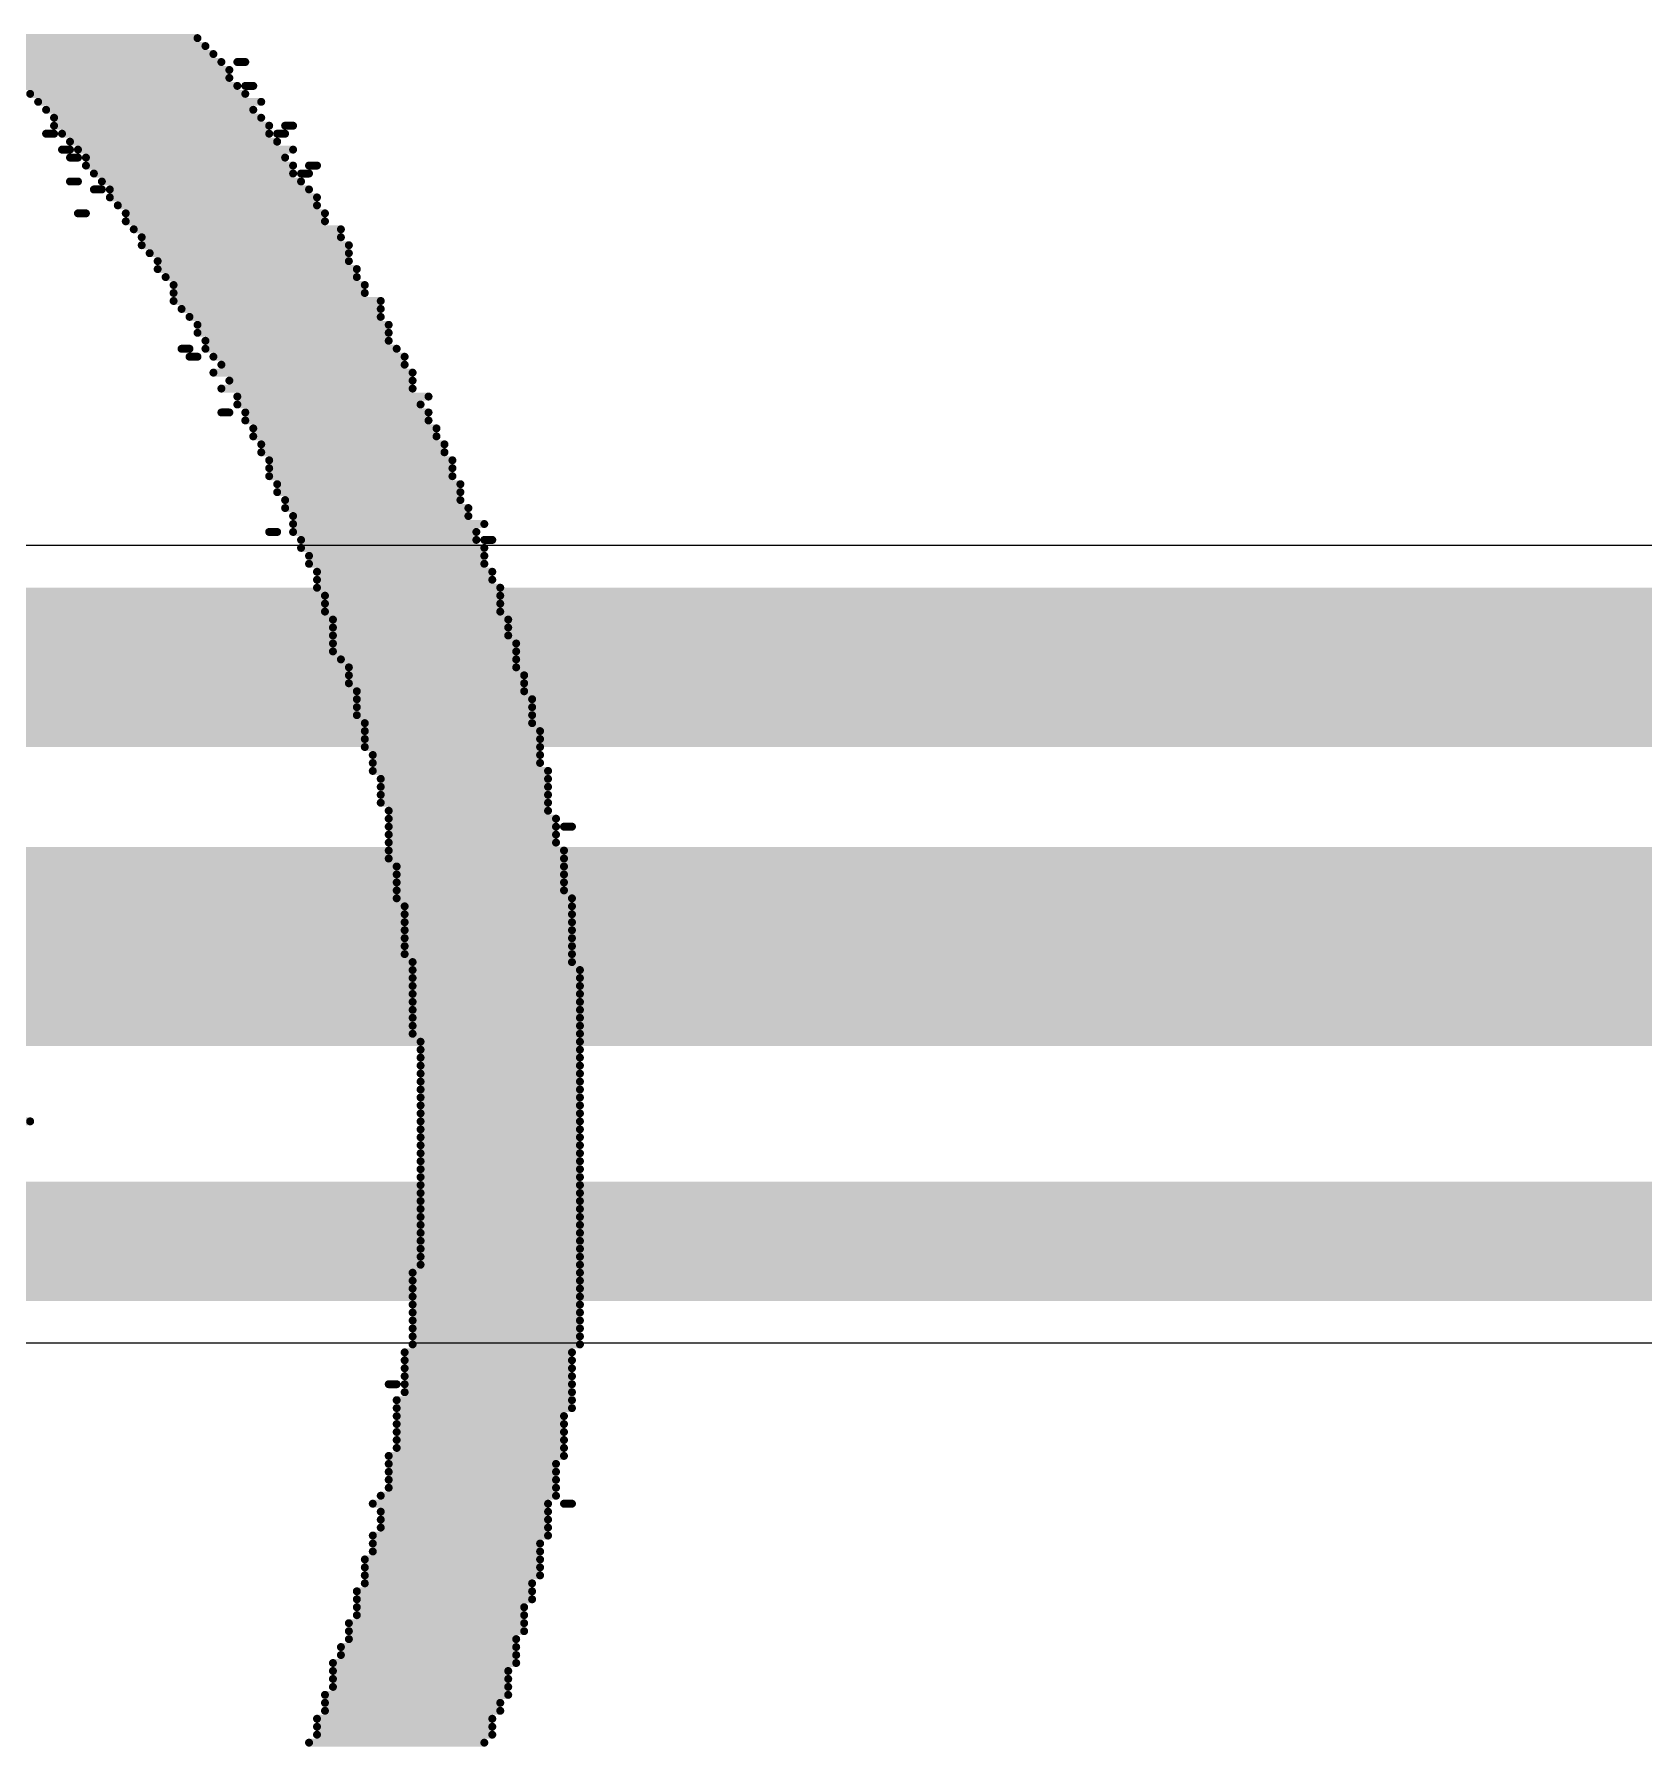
# Model space of a CAD drawing. Header units: inches. Extents: x -0.3 to 9.9, y -0.4 to 5.
# Drawn here: x 2.3385 to 2.5405, y 1.4182 to 1.6325 of the extents above; entities that cross this region are included whole.
import ezdxf

# ---------------------------------------------------------------- set-up
doc = ezdxf.new("R2010")
doc.units = ezdxf.units.IN
doc.header["$MEASUREMENT"] = 0
doc.layers.add('Bottom Layer', color=5, linetype='Continuous')
doc.layers.add('Bottom Overlay', color=54, linetype='Continuous')

msp = doc.modelspace()

# ---------------------------------------------------------------- linework, layer by layer
at = {"layer": 'Bottom Layer'}
for p, q in [((2.621, 1.56829), (2.27091, 1.56829)), ((2.29023, 1.4682), (2.55064, 1.4682))]:
    msp.add_line(p, q, dxfattribs=at)
for points, const_width in [([(2.27091, 1.553), (2.621, 1.553)], 0.02), ([(2.28095, 1.51795), (2.58982, 1.51795)], 0.025), ([(2.28495, 1.48095), (2.56182, 1.48095)], 0.015)]:
    msp.add_lwpolyline(points, dxfattribs=dict(at, const_width=const_width))
at = {"layer": 'Bottom Overlay', "const_width": 0.001}
for points in [[(2.332, 1.632), (2.359, 1.632)], [(2.333, 1.631), (2.36, 1.631)], [(2.334, 1.63), (2.361, 1.63)], [(2.335, 1.629), (2.362, 1.629)], [(2.336, 1.628), (2.363, 1.628)], [(2.364, 1.629), (2.365, 1.629)], [(2.336, 1.627), (2.363, 1.627)], [(2.337, 1.626), (2.364, 1.626)], [(2.365, 1.626), (2.366, 1.626)], [(2.338, 1.625), (2.365, 1.625)], [(2.339, 1.624), (2.367, 1.624)], [(2.34, 1.623), (2.366, 1.623)], [(2.341, 1.622), (2.367, 1.622)], [(2.34, 1.62), (2.341, 1.62)], [(2.341, 1.621), (2.368, 1.621)], [(2.342, 1.62), (2.368, 1.62)], [(2.369, 1.62), (2.37, 1.62)], [(2.37, 1.621), (2.371, 1.621)], [(2.342, 1.618), (2.343, 1.618)], [(2.343, 1.619), (2.369, 1.619)], [(2.344, 1.618), (2.371, 1.618)], [(2.343, 1.617), (2.344, 1.617)], [(2.345, 1.617), (2.37, 1.617)], [(2.345, 1.616), (2.371, 1.616)], [(2.373, 1.616), (2.374, 1.616)], [(2.343, 1.614), (2.344, 1.614)], [(2.346, 1.615), (2.371, 1.615)], [(2.346, 1.613), (2.347, 1.613)], [(2.347, 1.614), (2.372, 1.614)], [(2.348, 1.613), (2.373, 1.613)], [(2.372, 1.615), (2.373, 1.615)], [(2.348, 1.612), (2.374, 1.612)], [(2.349, 1.611), (2.374, 1.611)], [(2.344, 1.61), (2.345, 1.61)], [(2.35, 1.61), (2.375, 1.61)], [(2.35, 1.609), (2.375, 1.609)], [(2.351, 1.608), (2.377, 1.608)], [(2.352, 1.607), (2.377, 1.607)], [(2.352, 1.606), (2.378, 1.606)], [(2.353, 1.605), (2.378, 1.605)], [(2.354, 1.604), (2.378, 1.604)], [(2.354, 1.603), (2.379, 1.603)], [(2.355, 1.602), (2.379, 1.602)], [(2.356, 1.601), (2.38, 1.601)], [(2.356, 1.6), (2.38, 1.6)], [(2.356, 1.599), (2.382, 1.599)], [(2.357, 1.598), (2.382, 1.598)], [(2.358, 1.597), (2.382, 1.597)], [(2.359, 1.596), (2.383, 1.596)], [(2.359, 1.595), (2.383, 1.595)], [(2.36, 1.594), (2.383, 1.594)], [(2.357, 1.593), (2.358, 1.593)], [(2.358, 1.592), (2.359, 1.592)], [(2.36, 1.593), (2.384, 1.593)], [(2.361, 1.592), (2.385, 1.592)], [(2.361, 1.59), (2.386, 1.59)], [(2.362, 1.591), (2.385, 1.591)], [(2.362, 1.588), (2.386, 1.588)], [(2.363, 1.589), (2.386, 1.589)], [(2.364, 1.587), (2.388, 1.587)], [(2.364, 1.586), (2.387, 1.586)], [(2.362, 1.585), (2.363, 1.585)], [(2.365, 1.585), (2.388, 1.585)], [(2.365, 1.584), (2.388, 1.584)], [(2.366, 1.583), (2.389, 1.583)], [(2.366, 1.582), (2.389, 1.582)], [(2.367, 1.581), (2.39, 1.581)], [(2.367, 1.58), (2.39, 1.58)], [(2.368, 1.579), (2.391, 1.579)], [(2.368, 1.578), (2.391, 1.578)], [(2.368, 1.577), (2.391, 1.577)], [(2.369, 1.576), (2.392, 1.576)], [(2.369, 1.575), (2.392, 1.575)], [(2.37, 1.574), (2.392, 1.574)], [(2.37, 1.573), (2.393, 1.573)], [(2.371, 1.572), (2.393, 1.572)], [(2.371, 1.571), (2.395, 1.571)], [(2.368, 1.57), (2.369, 1.57)], [(2.371, 1.57), (2.394, 1.57)], [(2.372, 1.569), (2.394, 1.569)], [(2.372, 1.568), (2.395, 1.568)], [(2.395, 1.569), (2.396, 1.569)], [(2.373, 1.567), (2.395, 1.567)], [(2.373, 1.566), (2.395, 1.566)], [(2.374, 1.565), (2.396, 1.565)], [(2.374, 1.564), (2.396, 1.564)], [(2.374, 1.563), (2.397, 1.563)], [(2.375, 1.562), (2.397, 1.562)], [(2.375, 1.561), (2.397, 1.561)], [(2.375, 1.56), (2.397, 1.56)], [(2.376, 1.559), (2.398, 1.559)], [(2.376, 1.558), (2.398, 1.558)], [(2.376, 1.557), (2.398, 1.557)], [(2.376, 1.556), (2.399, 1.556)], [(2.376, 1.555), (2.399, 1.555)], [(2.377, 1.554), (2.399, 1.554)], [(2.378, 1.553), (2.399, 1.553)], [(2.378, 1.552), (2.4, 1.552)], [(2.378, 1.551), (2.4, 1.551)], [(2.379, 1.55), (2.4, 1.55)], [(2.379, 1.549), (2.401, 1.549)], [(2.379, 1.548), (2.401, 1.548)], [(2.379, 1.547), (2.401, 1.547)], [(2.38, 1.546), (2.401, 1.546)], [(2.38, 1.545), (2.402, 1.545)], [(2.38, 1.544), (2.402, 1.544)], [(2.38, 1.543), (2.402, 1.543)], [(2.381, 1.542), (2.402, 1.542)], [(2.381, 1.541), (2.402, 1.541)], [(2.381, 1.54), (2.403, 1.54)], [(2.382, 1.539), (2.403, 1.539)], [(2.382, 1.538), (2.403, 1.538)], [(2.382, 1.537), (2.403, 1.537)], [(2.382, 1.536), (2.403, 1.536)], [(2.383, 1.535), (2.403, 1.535)], [(2.383, 1.534), (2.404, 1.534)], [(2.383, 1.533), (2.404, 1.533)], [(2.383, 1.532), (2.404, 1.532)], [(2.405, 1.533), (2.406, 1.533)], [(2.383, 1.531), (2.404, 1.531)], [(2.383, 1.53), (2.405, 1.53)], [(2.383, 1.529), (2.405, 1.529)], [(2.384, 1.528), (2.405, 1.528)], [(2.384, 1.527), (2.405, 1.527)], [(2.384, 1.526), (2.405, 1.526)], [(2.384, 1.525), (2.405, 1.525)], [(2.384, 1.524), (2.406, 1.524)], [(2.385, 1.523), (2.406, 1.523)], [(2.385, 1.522), (2.406, 1.522)], [(2.385, 1.521), (2.406, 1.521)], [(2.385, 1.52), (2.406, 1.52)], [(2.385, 1.519), (2.406, 1.519)], [(2.385, 1.518), (2.406, 1.518)], [(2.385, 1.517), (2.406, 1.517)], [(2.386, 1.516), (2.406, 1.516)], [(2.386, 1.515), (2.407, 1.515)], [(2.386, 1.514), (2.407, 1.514)], [(2.386, 1.513), (2.407, 1.513)], [(2.386, 1.512), (2.407, 1.512)], [(2.386, 1.511), (2.407, 1.511)], [(2.386, 1.51), (2.407, 1.51)], [(2.386, 1.509), (2.407, 1.509)], [(2.386, 1.508), (2.407, 1.508)], [(2.386, 1.507), (2.407, 1.507)], [(2.387, 1.506), (2.407, 1.506)], [(2.387, 1.505), (2.407, 1.505)], [(2.387, 1.504), (2.407, 1.504)], [(2.387, 1.503), (2.407, 1.503)], [(2.387, 1.502), (2.407, 1.502)], [(2.387, 1.501), (2.407, 1.501)], [(2.387, 1.5), (2.407, 1.5)], [(2.387, 1.499), (2.407, 1.499)], [(2.387, 1.498), (2.407, 1.498)], [(2.141, 1.496), (2.338, 1.496)], [(2.387, 1.497), (2.407, 1.497)], [(2.387, 1.496), (2.407, 1.496)], [(2.387, 1.495), (2.407, 1.495)], [(2.387, 1.494), (2.407, 1.494)], [(2.387, 1.493), (2.407, 1.493)], [(2.387, 1.492), (2.407, 1.492)], [(2.387, 1.491), (2.407, 1.491)], [(2.387, 1.49), (2.407, 1.49)], [(2.387, 1.489), (2.407, 1.489)], [(2.387, 1.488), (2.407, 1.488)], [(2.387, 1.487), (2.407, 1.487)], [(2.387, 1.486), (2.407, 1.486)], [(2.387, 1.485), (2.407, 1.485)], [(2.387, 1.484), (2.407, 1.484)], [(2.387, 1.483), (2.407, 1.483)], [(2.387, 1.482), (2.407, 1.482)], [(2.387, 1.481), (2.407, 1.481)], [(2.387, 1.48), (2.407, 1.48)], [(2.387, 1.479), (2.407, 1.479)], [(2.386, 1.477), (2.407, 1.477)], [(2.386, 1.476), (2.407, 1.476)], [(2.387, 1.478), (2.407, 1.478)], [(2.386, 1.475), (2.407, 1.475)], [(2.386, 1.474), (2.407, 1.474)], [(2.386, 1.473), (2.407, 1.473)], [(2.386, 1.472), (2.407, 1.472)], [(2.386, 1.471), (2.407, 1.471)], [(2.386, 1.47), (2.407, 1.47)], [(2.386, 1.469), (2.407, 1.469)], [(2.386, 1.468), (2.407, 1.468)], [(2.385, 1.467), (2.406, 1.467)], [(2.385, 1.466), (2.406, 1.466)], [(2.385, 1.465), (2.406, 1.465)], [(2.385, 1.464), (2.406, 1.464)], [(2.383, 1.463), (2.384, 1.463)], [(2.384, 1.461), (2.406, 1.461)], [(2.385, 1.463), (2.406, 1.463)], [(2.385, 1.462), (2.406, 1.462)], [(2.384, 1.46), (2.406, 1.46)], [(2.384, 1.459), (2.405, 1.459)], [(2.384, 1.458), (2.405, 1.458)], [(2.384, 1.457), (2.405, 1.457)], [(2.384, 1.456), (2.405, 1.456)], [(2.384, 1.455), (2.405, 1.455)], [(2.383, 1.454), (2.405, 1.454)], [(2.383, 1.453), (2.404, 1.453)], [(2.383, 1.452), (2.404, 1.452)], [(2.383, 1.451), (2.404, 1.451)], [(2.382, 1.449), (2.404, 1.449)], [(2.383, 1.45), (2.404, 1.45)], [(2.381, 1.448), (2.403, 1.448)], [(2.382, 1.447), (2.403, 1.447)], [(2.382, 1.446), (2.403, 1.446)], [(2.405, 1.448), (2.406, 1.448)], [(2.381, 1.444), (2.403, 1.444)], [(2.382, 1.445), (2.403, 1.445)], [(2.381, 1.443), (2.402, 1.443)], [(2.381, 1.442), (2.402, 1.442)], [(2.38, 1.441), (2.402, 1.441)], [(2.38, 1.44), (2.402, 1.44)], [(2.38, 1.439), (2.402, 1.439)], [(2.38, 1.438), (2.401, 1.438)], [(2.379, 1.437), (2.401, 1.437)], [(2.379, 1.436), (2.401, 1.436)], [(2.379, 1.435), (2.4, 1.435)], [(2.379, 1.434), (2.4, 1.434)], [(2.378, 1.433), (2.4, 1.433)], [(2.378, 1.432), (2.4, 1.432)], [(2.378, 1.431), (2.399, 1.431)], [(2.377, 1.43), (2.399, 1.43)], [(2.377, 1.429), (2.399, 1.429)], [(2.376, 1.428), (2.399, 1.428)], [(2.376, 1.427), (2.398, 1.427)], [(2.376, 1.426), (2.398, 1.426)], [(2.376, 1.425), (2.398, 1.425)], [(2.375, 1.424), (2.398, 1.424)], [(2.375, 1.423), (2.397, 1.423)], [(2.374, 1.421), (2.396, 1.421)], [(2.375, 1.422), (2.397, 1.422)], [(2.374, 1.42), (2.396, 1.42)], [(2.374, 1.419), (2.396, 1.419)], [(2.373, 1.418), (2.395, 1.418)]]:
    msp.add_lwpolyline(points, dxfattribs=at)
at = {"layer": 'Bottom Overlay', "const_width": 0.0005}
for points in [[(2.35875, 1.632, 1), (2.35925, 1.632, 1)], [(2.35975, 1.631, 1), (2.36025, 1.631, 1)], [(2.36075, 1.63, 1), (2.36125, 1.63, 1)], [(2.36175, 1.629, 1), (2.36225, 1.629, 1)], [(2.36275, 1.628, 1), (2.36325, 1.628, 1)], [(2.36375, 1.629, 1), (2.36425, 1.629, 1)], [(2.36475, 1.629, 1), (2.36525, 1.629, 1)], [(2.36275, 1.627, 1), (2.36325, 1.627, 1)], [(2.36375, 1.626, 1), (2.36425, 1.626, 1)], [(2.36475, 1.626, 1), (2.36525, 1.626, 1)], [(2.36575, 1.626, 1), (2.36625, 1.626, 1)], [(2.33775, 1.625, 1), (2.33825, 1.625, 1)], [(2.33875, 1.624, 1), (2.33925, 1.624, 1)], [(2.36475, 1.625, 1), (2.36525, 1.625, 1)], [(2.36675, 1.624, 1), (2.36725, 1.624, 1)], [(2.33975, 1.623, 1), (2.34025, 1.623, 1)], [(2.34075, 1.622, 1), (2.34125, 1.622, 1)], [(2.36575, 1.623, 1), (2.36625, 1.623, 1)], [(2.36675, 1.622, 1), (2.36725, 1.622, 1)], [(2.33975, 1.62, 1), (2.34025, 1.62, 1)], [(2.34075, 1.621, 1), (2.34125, 1.621, 1)], [(2.34075, 1.62, 1), (2.34125, 1.62, 1)], [(2.34175, 1.62, 1), (2.34225, 1.62, 1)], [(2.36775, 1.621, 1), (2.36825, 1.621, 1)], [(2.36775, 1.62, 1), (2.36825, 1.62, 1)], [(2.36875, 1.62, 1), (2.36925, 1.62, 1)], [(2.36975, 1.621, 1), (2.37025, 1.621, 1)], [(2.36975, 1.62, 1), (2.37025, 1.62, 1)], [(2.37075, 1.621, 1), (2.37125, 1.621, 1)], [(2.34175, 1.618, 1), (2.34225, 1.618, 1)], [(2.34275, 1.619, 1), (2.34325, 1.619, 1)], [(2.34275, 1.618, 1), (2.34325, 1.618, 1)], [(2.34375, 1.618, 1), (2.34425, 1.618, 1)], [(2.36875, 1.619, 1), (2.36925, 1.619, 1)], [(2.37075, 1.618, 1), (2.37125, 1.618, 1)], [(2.34275, 1.617, 1), (2.34325, 1.617, 1)], [(2.34375, 1.617, 1), (2.34425, 1.617, 1)], [(2.34475, 1.617, 1), (2.34525, 1.617, 1)], [(2.34475, 1.616, 1), (2.34525, 1.616, 1)], [(2.36975, 1.617, 1), (2.37025, 1.617, 1)], [(2.37075, 1.616, 1), (2.37125, 1.616, 1)], [(2.37275, 1.616, 1), (2.37325, 1.616, 1)], [(2.37375, 1.616, 1), (2.37425, 1.616, 1)], [(2.34275, 1.614, 1), (2.34325, 1.614, 1)], [(2.34375, 1.614, 1), (2.34425, 1.614, 1)], [(2.34575, 1.615, 1), (2.34625, 1.615, 1)], [(2.34575, 1.613, 1), (2.34625, 1.613, 1)], [(2.34675, 1.614, 1), (2.34725, 1.614, 1)], [(2.34675, 1.613, 1), (2.34725, 1.613, 1)], [(2.34775, 1.613, 1), (2.34825, 1.613, 1)], [(2.37075, 1.615, 1), (2.37125, 1.615, 1)], [(2.37175, 1.615, 1), (2.37225, 1.615, 1)], [(2.37175, 1.614, 1), (2.37225, 1.614, 1)], [(2.37275, 1.615, 1), (2.37325, 1.615, 1)], [(2.37275, 1.613, 1), (2.37325, 1.613, 1)], [(2.34775, 1.612, 1), (2.34825, 1.612, 1)], [(2.34875, 1.611, 1), (2.34925, 1.611, 1)], [(2.37375, 1.612, 1), (2.37425, 1.612, 1)], [(2.37375, 1.611, 1), (2.37425, 1.611, 1)], [(2.34375, 1.61, 1), (2.34425, 1.61, 1)], [(2.34475, 1.61, 1), (2.34525, 1.61, 1)], [(2.34975, 1.61, 1), (2.35025, 1.61, 1)], [(2.34975, 1.609, 1), (2.35025, 1.609, 1)], [(2.37475, 1.61, 1), (2.37525, 1.61, 1)], [(2.37475, 1.609, 1), (2.37525, 1.609, 1)], [(2.35075, 1.608, 1), (2.35125, 1.608, 1)], [(2.35175, 1.607, 1), (2.35225, 1.607, 1)], [(2.37675, 1.608, 1), (2.37725, 1.608, 1)], [(2.37675, 1.607, 1), (2.37725, 1.607, 1)], [(2.35175, 1.606, 1), (2.35225, 1.606, 1)], [(2.35275, 1.605, 1), (2.35325, 1.605, 1)], [(2.37775, 1.606, 1), (2.37825, 1.606, 1)], [(2.37775, 1.605, 1), (2.37825, 1.605, 1)], [(2.35375, 1.604, 1), (2.35425, 1.604, 1)], [(2.35375, 1.603, 1), (2.35425, 1.603, 1)], [(2.37775, 1.604, 1), (2.37825, 1.604, 1)], [(2.37875, 1.603, 1), (2.37925, 1.603, 1)], [(2.35475, 1.602, 1), (2.35525, 1.602, 1)], [(2.35575, 1.601, 1), (2.35625, 1.601, 1)], [(2.37875, 1.602, 1), (2.37925, 1.602, 1)], [(2.37975, 1.601, 1), (2.38025, 1.601, 1)], [(2.35575, 1.6, 1), (2.35625, 1.6, 1)], [(2.35575, 1.599, 1), (2.35625, 1.599, 1)], [(2.35675, 1.598, 1), (2.35725, 1.598, 1)], [(2.37975, 1.6, 1), (2.38025, 1.6, 1)], [(2.38175, 1.599, 1), (2.38225, 1.599, 1)], [(2.38175, 1.598, 1), (2.38225, 1.598, 1)], [(2.35775, 1.597, 1), (2.35825, 1.597, 1)], [(2.35875, 1.596, 1), (2.35925, 1.596, 1)], [(2.38175, 1.597, 1), (2.38225, 1.597, 1)], [(2.38275, 1.596, 1), (2.38325, 1.596, 1)], [(2.35875, 1.595, 1), (2.35925, 1.595, 1)], [(2.35975, 1.594, 1), (2.36025, 1.594, 1)], [(2.38275, 1.595, 1), (2.38325, 1.595, 1)], [(2.38275, 1.594, 1), (2.38325, 1.594, 1)], [(2.35675, 1.593, 1), (2.35725, 1.593, 1)], [(2.35775, 1.593, 1), (2.35825, 1.593, 1)], [(2.35775, 1.592, 1), (2.35825, 1.592, 1)], [(2.35875, 1.592, 1), (2.35925, 1.592, 1)], [(2.35975, 1.593, 1), (2.36025, 1.593, 1)], [(2.36075, 1.592, 1), (2.36125, 1.592, 1)], [(2.38375, 1.593, 1), (2.38425, 1.593, 1)], [(2.38475, 1.592, 1), (2.38525, 1.592, 1)], [(2.36075, 1.59, 1), (2.36125, 1.59, 1)], [(2.36175, 1.591, 1), (2.36225, 1.591, 1)], [(2.38475, 1.591, 1), (2.38525, 1.591, 1)], [(2.38575, 1.59, 1), (2.38625, 1.59, 1)], [(2.36175, 1.588, 1), (2.36225, 1.588, 1)], [(2.36275, 1.589, 1), (2.36325, 1.589, 1)], [(2.38575, 1.589, 1), (2.38625, 1.589, 1)], [(2.38575, 1.588, 1), (2.38625, 1.588, 1)], [(2.36375, 1.587, 1), (2.36425, 1.587, 1)], [(2.36375, 1.586, 1), (2.36425, 1.586, 1)], [(2.38675, 1.586, 1), (2.38725, 1.586, 1)], [(2.38775, 1.587, 1), (2.38825, 1.587, 1)], [(2.36175, 1.585, 1), (2.36225, 1.585, 1)], [(2.36275, 1.585, 1), (2.36325, 1.585, 1)], [(2.36475, 1.585, 1), (2.36525, 1.585, 1)], [(2.36475, 1.584, 1), (2.36525, 1.584, 1)], [(2.36575, 1.583, 1), (2.36625, 1.583, 1)], [(2.38775, 1.585, 1), (2.38825, 1.585, 1)], [(2.38775, 1.584, 1), (2.38825, 1.584, 1)], [(2.38875, 1.583, 1), (2.38925, 1.583, 1)], [(2.36575, 1.582, 1), (2.36625, 1.582, 1)], [(2.36675, 1.581, 1), (2.36725, 1.581, 1)], [(2.38875, 1.582, 1), (2.38925, 1.582, 1)], [(2.38975, 1.581, 1), (2.39025, 1.581, 1)], [(2.36675, 1.58, 1), (2.36725, 1.58, 1)], [(2.36775, 1.579, 1), (2.36825, 1.579, 1)], [(2.38975, 1.58, 1), (2.39025, 1.58, 1)], [(2.39075, 1.579, 1), (2.39125, 1.579, 1)], [(2.36775, 1.578, 1), (2.36825, 1.578, 1)], [(2.36775, 1.577, 1), (2.36825, 1.577, 1)], [(2.39075, 1.578, 1), (2.39125, 1.578, 1)], [(2.39075, 1.577, 1), (2.39125, 1.577, 1)], [(2.36875, 1.576, 1), (2.36925, 1.576, 1)], [(2.36875, 1.575, 1), (2.36925, 1.575, 1)], [(2.39175, 1.576, 1), (2.39225, 1.576, 1)], [(2.39175, 1.575, 1), (2.39225, 1.575, 1)], [(2.36975, 1.574, 1), (2.37025, 1.574, 1)], [(2.36975, 1.573, 1), (2.37025, 1.573, 1)], [(2.39175, 1.574, 1), (2.39225, 1.574, 1)], [(2.39275, 1.573, 1), (2.39325, 1.573, 1)], [(2.37075, 1.572, 1), (2.37125, 1.572, 1)], [(2.37075, 1.571, 1), (2.37125, 1.571, 1)], [(2.39275, 1.572, 1), (2.39325, 1.572, 1)], [(2.39475, 1.571, 1), (2.39525, 1.571, 1)], [(2.36775, 1.57, 1), (2.36825, 1.57, 1)], [(2.36875, 1.57, 1), (2.36925, 1.57, 1)], [(2.37075, 1.57, 1), (2.37125, 1.57, 1)], [(2.37175, 1.569, 1), (2.37225, 1.569, 1)], [(2.37175, 1.568, 1), (2.37225, 1.568, 1)], [(2.39375, 1.57, 1), (2.39425, 1.57, 1)], [(2.39375, 1.569, 1), (2.39425, 1.569, 1)], [(2.39475, 1.569, 1), (2.39525, 1.569, 1)], [(2.39475, 1.568, 1), (2.39525, 1.568, 1)], [(2.39575, 1.569, 1), (2.39625, 1.569, 1)], [(2.37275, 1.567, 1), (2.37325, 1.567, 1)], [(2.37275, 1.566, 1), (2.37325, 1.566, 1)], [(2.39475, 1.567, 1), (2.39525, 1.567, 1)], [(2.39475, 1.566, 1), (2.39525, 1.566, 1)], [(2.37375, 1.565, 1), (2.37425, 1.565, 1)], [(2.37375, 1.564, 1), (2.37425, 1.564, 1)], [(2.39575, 1.565, 1), (2.39625, 1.565, 1)], [(2.39575, 1.564, 1), (2.39625, 1.564, 1)], [(2.37375, 1.563, 1), (2.37425, 1.563, 1)], [(2.37475, 1.562, 1), (2.37525, 1.562, 1)], [(2.39675, 1.563, 1), (2.39725, 1.563, 1)], [(2.39675, 1.562, 1), (2.39725, 1.562, 1)], [(2.37475, 1.561, 1), (2.37525, 1.561, 1)], [(2.37475, 1.56, 1), (2.37525, 1.56, 1)], [(2.39675, 1.561, 1), (2.39725, 1.561, 1)], [(2.39675, 1.56, 1), (2.39725, 1.56, 1)], [(2.37575, 1.559, 1), (2.37625, 1.559, 1)], [(2.37575, 1.558, 1), (2.37625, 1.558, 1)], [(2.39775, 1.559, 1), (2.39825, 1.559, 1)], [(2.39775, 1.558, 1), (2.39825, 1.558, 1)], [(2.37575, 1.557, 1), (2.37625, 1.557, 1)], [(2.37575, 1.556, 1), (2.37625, 1.556, 1)], [(2.39775, 1.557, 1), (2.39825, 1.557, 1)], [(2.39875, 1.556, 1), (2.39925, 1.556, 1)], [(2.37575, 1.555, 1), (2.37625, 1.555, 1)], [(2.37675, 1.554, 1), (2.37725, 1.554, 1)], [(2.37775, 1.553, 1), (2.37825, 1.553, 1)], [(2.39875, 1.555, 1), (2.39925, 1.555, 1)], [(2.39875, 1.554, 1), (2.39925, 1.554, 1)], [(2.39875, 1.553, 1), (2.39925, 1.553, 1)], [(2.37775, 1.552, 1), (2.37825, 1.552, 1)], [(2.37775, 1.551, 1), (2.37825, 1.551, 1)], [(2.39975, 1.552, 1), (2.40025, 1.552, 1)], [(2.39975, 1.551, 1), (2.40025, 1.551, 1)], [(2.37875, 1.55, 1), (2.37925, 1.55, 1)], [(2.37875, 1.549, 1), (2.37925, 1.549, 1)], [(2.39975, 1.55, 1), (2.40025, 1.55, 1)], [(2.40075, 1.549, 1), (2.40125, 1.549, 1)], [(2.37875, 1.548, 1), (2.37925, 1.548, 1)], [(2.37875, 1.547, 1), (2.37925, 1.547, 1)], [(2.40075, 1.548, 1), (2.40125, 1.548, 1)], [(2.40075, 1.547, 1), (2.40125, 1.547, 1)], [(2.37975, 1.546, 1), (2.38025, 1.546, 1)], [(2.37975, 1.545, 1), (2.38025, 1.545, 1)], [(2.40075, 1.546, 1), (2.40125, 1.546, 1)], [(2.40175, 1.545, 1), (2.40225, 1.545, 1)], [(2.37975, 1.544, 1), (2.38025, 1.544, 1)], [(2.37975, 1.543, 1), (2.38025, 1.543, 1)], [(2.40175, 1.544, 1), (2.40225, 1.544, 1)], [(2.40175, 1.543, 1), (2.40225, 1.543, 1)], [(2.38075, 1.542, 1), (2.38125, 1.542, 1)], [(2.38075, 1.541, 1), (2.38125, 1.541, 1)], [(2.40175, 1.542, 1), (2.40225, 1.542, 1)], [(2.40175, 1.541, 1), (2.40225, 1.541, 1)], [(2.38075, 1.54, 1), (2.38125, 1.54, 1)], [(2.38175, 1.539, 1), (2.38225, 1.539, 1)], [(2.38175, 1.538, 1), (2.38225, 1.538, 1)], [(2.40275, 1.54, 1), (2.40325, 1.54, 1)], [(2.40275, 1.539, 1), (2.40325, 1.539, 1)], [(2.40275, 1.538, 1), (2.40325, 1.538, 1)], [(2.38175, 1.537, 1), (2.38225, 1.537, 1)], [(2.38175, 1.536, 1), (2.38225, 1.536, 1)], [(2.40275, 1.537, 1), (2.40325, 1.537, 1)], [(2.40275, 1.536, 1), (2.40325, 1.536, 1)], [(2.38275, 1.535, 1), (2.38325, 1.535, 1)], [(2.38275, 1.534, 1), (2.38325, 1.534, 1)], [(2.40275, 1.535, 1), (2.40325, 1.535, 1)], [(2.40375, 1.534, 1), (2.40425, 1.534, 1)], [(2.38275, 1.533, 1), (2.38325, 1.533, 1)], [(2.38275, 1.532, 1), (2.38325, 1.532, 1)], [(2.40375, 1.533, 1), (2.40425, 1.533, 1)], [(2.40375, 1.532, 1), (2.40425, 1.532, 1)], [(2.40475, 1.533, 1), (2.40525, 1.533, 1)], [(2.40575, 1.533, 1), (2.40625, 1.533, 1)], [(2.38275, 1.531, 1), (2.38325, 1.531, 1)], [(2.38275, 1.53, 1), (2.38325, 1.53, 1)], [(2.40375, 1.531, 1), (2.40425, 1.531, 1)], [(2.40475, 1.53, 1), (2.40525, 1.53, 1)], [(2.38275, 1.529, 1), (2.38325, 1.529, 1)], [(2.38375, 1.528, 1), (2.38425, 1.528, 1)], [(2.40475, 1.529, 1), (2.40525, 1.529, 1)], [(2.40475, 1.528, 1), (2.40525, 1.528, 1)], [(2.38375, 1.527, 1), (2.38425, 1.527, 1)], [(2.38375, 1.526, 1), (2.38425, 1.526, 1)], [(2.40475, 1.527, 1), (2.40525, 1.527, 1)], [(2.40475, 1.526, 1), (2.40525, 1.526, 1)], [(2.38375, 1.525, 1), (2.38425, 1.525, 1)], [(2.38375, 1.524, 1), (2.38425, 1.524, 1)], [(2.40475, 1.525, 1), (2.40525, 1.525, 1)], [(2.40575, 1.524, 1), (2.40625, 1.524, 1)], [(2.38475, 1.523, 1), (2.38525, 1.523, 1)], [(2.38475, 1.522, 1), (2.38525, 1.522, 1)], [(2.38475, 1.521, 1), (2.38525, 1.521, 1)], [(2.40575, 1.523, 1), (2.40625, 1.523, 1)], [(2.40575, 1.522, 1), (2.40625, 1.522, 1)], [(2.40575, 1.521, 1), (2.40625, 1.521, 1)], [(2.38475, 1.52, 1), (2.38525, 1.52, 1)], [(2.38475, 1.519, 1), (2.38525, 1.519, 1)], [(2.40575, 1.52, 1), (2.40625, 1.52, 1)], [(2.40575, 1.519, 1), (2.40625, 1.519, 1)], [(2.38475, 1.518, 1), (2.38525, 1.518, 1)], [(2.38475, 1.517, 1), (2.38525, 1.517, 1)], [(2.40575, 1.518, 1), (2.40625, 1.518, 1)], [(2.40575, 1.517, 1), (2.40625, 1.517, 1)], [(2.38575, 1.516, 1), (2.38625, 1.516, 1)], [(2.38575, 1.515, 1), (2.38625, 1.515, 1)], [(2.40575, 1.516, 1), (2.40625, 1.516, 1)], [(2.40675, 1.515, 1), (2.40725, 1.515, 1)], [(2.38575, 1.514, 1), (2.38625, 1.514, 1)], [(2.38575, 1.513, 1), (2.38625, 1.513, 1)], [(2.40675, 1.514, 1), (2.40725, 1.514, 1)], [(2.40675, 1.513, 1), (2.40725, 1.513, 1)], [(2.38575, 1.512, 1), (2.38625, 1.512, 1)], [(2.38575, 1.511, 1), (2.38625, 1.511, 1)], [(2.40675, 1.512, 1), (2.40725, 1.512, 1)], [(2.40675, 1.511, 1), (2.40725, 1.511, 1)], [(2.38575, 1.51, 1), (2.38625, 1.51, 1)], [(2.38575, 1.509, 1), (2.38625, 1.509, 1)], [(2.40675, 1.51, 1), (2.40725, 1.51, 1)], [(2.40675, 1.509, 1), (2.40725, 1.509, 1)], [(2.38575, 1.508, 1), (2.38625, 1.508, 1)], [(2.38575, 1.507, 1), (2.38625, 1.507, 1)], [(2.38675, 1.506, 1), (2.38725, 1.506, 1)], [(2.40675, 1.508, 1), (2.40725, 1.508, 1)], [(2.40675, 1.507, 1), (2.40725, 1.507, 1)], [(2.40675, 1.506, 1), (2.40725, 1.506, 1)], [(2.38675, 1.505, 1), (2.38725, 1.505, 1)], [(2.38675, 1.504, 1), (2.38725, 1.504, 1)], [(2.40675, 1.505, 1), (2.40725, 1.505, 1)], [(2.40675, 1.504, 1), (2.40725, 1.504, 1)], [(2.38675, 1.503, 1), (2.38725, 1.503, 1)], [(2.38675, 1.502, 1), (2.38725, 1.502, 1)], [(2.40675, 1.503, 1), (2.40725, 1.503, 1)], [(2.40675, 1.502, 1), (2.40725, 1.502, 1)], [(2.38675, 1.501, 1), (2.38725, 1.501, 1)], [(2.38675, 1.5, 1), (2.38725, 1.5, 1)], [(2.40675, 1.501, 1), (2.40725, 1.501, 1)], [(2.40675, 1.5, 1), (2.40725, 1.5, 1)], [(2.38675, 1.499, 1), (2.38725, 1.499, 1)], [(2.38675, 1.498, 1), (2.38725, 1.498, 1)], [(2.40675, 1.499, 1), (2.40725, 1.499, 1)], [(2.40675, 1.498, 1), (2.40725, 1.498, 1)], [(2.33775, 1.496, 1), (2.33825, 1.496, 1)], [(2.38675, 1.497, 1), (2.38725, 1.497, 1)], [(2.38675, 1.496, 1), (2.38725, 1.496, 1)], [(2.40675, 1.497, 1), (2.40725, 1.497, 1)], [(2.40675, 1.496, 1), (2.40725, 1.496, 1)], [(2.38675, 1.495, 1), (2.38725, 1.495, 1)], [(2.38675, 1.494, 1), (2.38725, 1.494, 1)], [(2.40675, 1.495, 1), (2.40725, 1.495, 1)], [(2.40675, 1.494, 1), (2.40725, 1.494, 1)], [(2.38675, 1.493, 1), (2.38725, 1.493, 1)], [(2.38675, 1.492, 1), (2.38725, 1.492, 1)], [(2.38675, 1.491, 1), (2.38725, 1.491, 1)], [(2.40675, 1.493, 1), (2.40725, 1.493, 1)], [(2.40675, 1.492, 1), (2.40725, 1.492, 1)], [(2.40675, 1.491, 1), (2.40725, 1.491, 1)], [(2.38675, 1.49, 1), (2.38725, 1.49, 1)], [(2.38675, 1.489, 1), (2.38725, 1.489, 1)], [(2.40675, 1.49, 1), (2.40725, 1.49, 1)], [(2.40675, 1.489, 1), (2.40725, 1.489, 1)], [(2.38675, 1.488, 1), (2.38725, 1.488, 1)], [(2.38675, 1.487, 1), (2.38725, 1.487, 1)], [(2.40675, 1.488, 1), (2.40725, 1.488, 1)], [(2.40675, 1.487, 1), (2.40725, 1.487, 1)], [(2.38675, 1.486, 1), (2.38725, 1.486, 1)], [(2.38675, 1.485, 1), (2.38725, 1.485, 1)], [(2.40675, 1.486, 1), (2.40725, 1.486, 1)], [(2.40675, 1.485, 1), (2.40725, 1.485, 1)], [(2.38675, 1.484, 1), (2.38725, 1.484, 1)], [(2.38675, 1.483, 1), (2.38725, 1.483, 1)], [(2.40675, 1.484, 1), (2.40725, 1.484, 1)], [(2.40675, 1.483, 1), (2.40725, 1.483, 1)], [(2.38675, 1.482, 1), (2.38725, 1.482, 1)], [(2.38675, 1.481, 1), (2.38725, 1.481, 1)], [(2.40675, 1.482, 1), (2.40725, 1.482, 1)], [(2.40675, 1.481, 1), (2.40725, 1.481, 1)], [(2.38675, 1.48, 1), (2.38725, 1.48, 1)], [(2.38675, 1.479, 1), (2.38725, 1.479, 1)], [(2.40675, 1.48, 1), (2.40725, 1.48, 1)], [(2.40675, 1.479, 1), (2.40725, 1.479, 1)], [(2.38575, 1.477, 1), (2.38625, 1.477, 1)], [(2.38575, 1.476, 1), (2.38625, 1.476, 1)], [(2.38675, 1.478, 1), (2.38725, 1.478, 1)], [(2.40675, 1.478, 1), (2.40725, 1.478, 1)], [(2.40675, 1.477, 1), (2.40725, 1.477, 1)], [(2.40675, 1.476, 1), (2.40725, 1.476, 1)], [(2.38575, 1.475, 1), (2.38625, 1.475, 1)], [(2.38575, 1.474, 1), (2.38625, 1.474, 1)], [(2.40675, 1.475, 1), (2.40725, 1.475, 1)], [(2.40675, 1.474, 1), (2.40725, 1.474, 1)], [(2.38575, 1.473, 1), (2.38625, 1.473, 1)], [(2.38575, 1.472, 1), (2.38625, 1.472, 1)], [(2.40675, 1.473, 1), (2.40725, 1.473, 1)], [(2.40675, 1.472, 1), (2.40725, 1.472, 1)], [(2.38575, 1.471, 1), (2.38625, 1.471, 1)], [(2.38575, 1.47, 1), (2.38625, 1.47, 1)], [(2.40675, 1.471, 1), (2.40725, 1.471, 1)], [(2.40675, 1.47, 1), (2.40725, 1.47, 1)], [(2.38575, 1.469, 1), (2.38625, 1.469, 1)], [(2.38575, 1.468, 1), (2.38625, 1.468, 1)], [(2.40675, 1.469, 1), (2.40725, 1.469, 1)], [(2.40675, 1.468, 1), (2.40725, 1.468, 1)], [(2.38475, 1.467, 1), (2.38525, 1.467, 1)], [(2.38475, 1.466, 1), (2.38525, 1.466, 1)], [(2.40575, 1.467, 1), (2.40625, 1.467, 1)], [(2.40575, 1.466, 1), (2.40625, 1.466, 1)], [(2.38475, 1.465, 1), (2.38525, 1.465, 1)], [(2.38475, 1.464, 1), (2.38525, 1.464, 1)], [(2.40575, 1.465, 1), (2.40625, 1.465, 1)], [(2.40575, 1.464, 1), (2.40625, 1.464, 1)], [(2.38275, 1.463, 1), (2.38325, 1.463, 1)], [(2.38375, 1.463, 1), (2.38425, 1.463, 1)], [(2.38375, 1.461, 1), (2.38425, 1.461, 1)], [(2.38475, 1.463, 1), (2.38525, 1.463, 1)], [(2.38475, 1.462, 1), (2.38525, 1.462, 1)], [(2.40575, 1.463, 1), (2.40625, 1.463, 1)], [(2.40575, 1.462, 1), (2.40625, 1.462, 1)], [(2.40575, 1.461, 1), (2.40625, 1.461, 1)], [(2.38375, 1.46, 1), (2.38425, 1.46, 1)], [(2.38375, 1.459, 1), (2.38425, 1.459, 1)], [(2.40475, 1.459, 1), (2.40525, 1.459, 1)], [(2.40575, 1.46, 1), (2.40625, 1.46, 1)], [(2.38375, 1.458, 1), (2.38425, 1.458, 1)], [(2.38375, 1.457, 1), (2.38425, 1.457, 1)], [(2.40475, 1.458, 1), (2.40525, 1.458, 1)], [(2.40475, 1.457, 1), (2.40525, 1.457, 1)], [(2.38375, 1.456, 1), (2.38425, 1.456, 1)], [(2.38375, 1.455, 1), (2.38425, 1.455, 1)], [(2.40475, 1.456, 1), (2.40525, 1.456, 1)], [(2.40475, 1.455, 1), (2.40525, 1.455, 1)], [(2.38275, 1.454, 1), (2.38325, 1.454, 1)], [(2.38275, 1.453, 1), (2.38325, 1.453, 1)], [(2.40375, 1.453, 1), (2.40425, 1.453, 1)], [(2.40475, 1.454, 1), (2.40525, 1.454, 1)], [(2.38275, 1.452, 1), (2.38325, 1.452, 1)], [(2.38275, 1.451, 1), (2.38325, 1.451, 1)], [(2.40375, 1.452, 1), (2.40425, 1.452, 1)], [(2.40375, 1.451, 1), (2.40425, 1.451, 1)], [(2.38175, 1.449, 1), (2.38225, 1.449, 1)], [(2.38275, 1.45, 1), (2.38325, 1.45, 1)], [(2.40375, 1.45, 1), (2.40425, 1.45, 1)], [(2.40375, 1.449, 1), (2.40425, 1.449, 1)], [(2.38075, 1.448, 1), (2.38125, 1.448, 1)], [(2.38175, 1.447, 1), (2.38225, 1.447, 1)], [(2.38175, 1.446, 1), (2.38225, 1.446, 1)], [(2.40275, 1.448, 1), (2.40325, 1.448, 1)], [(2.40275, 1.447, 1), (2.40325, 1.447, 1)], [(2.40275, 1.446, 1), (2.40325, 1.446, 1)], [(2.40475, 1.448, 1), (2.40525, 1.448, 1)], [(2.40575, 1.448, 1), (2.40625, 1.448, 1)], [(2.38075, 1.444, 1), (2.38125, 1.444, 1)], [(2.38175, 1.445, 1), (2.38225, 1.445, 1)], [(2.40275, 1.445, 1), (2.40325, 1.445, 1)], [(2.40275, 1.444, 1), (2.40325, 1.444, 1)], [(2.38075, 1.443, 1), (2.38125, 1.443, 1)], [(2.38075, 1.442, 1), (2.38125, 1.442, 1)], [(2.40175, 1.443, 1), (2.40225, 1.443, 1)], [(2.40175, 1.442, 1), (2.40225, 1.442, 1)], [(2.37975, 1.441, 1), (2.38025, 1.441, 1)], [(2.37975, 1.44, 1), (2.38025, 1.44, 1)], [(2.40175, 1.441, 1), (2.40225, 1.441, 1)], [(2.40175, 1.44, 1), (2.40225, 1.44, 1)], [(2.37975, 1.439, 1), (2.38025, 1.439, 1)], [(2.37975, 1.438, 1), (2.38025, 1.438, 1)], [(2.40075, 1.438, 1), (2.40125, 1.438, 1)], [(2.40175, 1.439, 1), (2.40225, 1.439, 1)], [(2.37875, 1.437, 1), (2.37925, 1.437, 1)], [(2.37875, 1.436, 1), (2.37925, 1.436, 1)], [(2.40075, 1.437, 1), (2.40125, 1.437, 1)], [(2.40075, 1.436, 1), (2.40125, 1.436, 1)], [(2.37875, 1.435, 1), (2.37925, 1.435, 1)], [(2.37875, 1.434, 1), (2.37925, 1.434, 1)], [(2.39975, 1.435, 1), (2.40025, 1.435, 1)], [(2.39975, 1.434, 1), (2.40025, 1.434, 1)], [(2.37775, 1.433, 1), (2.37825, 1.433, 1)], [(2.37775, 1.432, 1), (2.37825, 1.432, 1)], [(2.37775, 1.431, 1), (2.37825, 1.431, 1)], [(2.39875, 1.431, 1), (2.39925, 1.431, 1)], [(2.39975, 1.433, 1), (2.40025, 1.433, 1)], [(2.39975, 1.432, 1), (2.40025, 1.432, 1)], [(2.37675, 1.43, 1), (2.37725, 1.43, 1)], [(2.37675, 1.429, 1), (2.37725, 1.429, 1)], [(2.39875, 1.43, 1), (2.39925, 1.43, 1)], [(2.39875, 1.429, 1), (2.39925, 1.429, 1)], [(2.37575, 1.428, 1), (2.37625, 1.428, 1)], [(2.37575, 1.427, 1), (2.37625, 1.427, 1)], [(2.39775, 1.427, 1), (2.39825, 1.427, 1)], [(2.39875, 1.428, 1), (2.39925, 1.428, 1)], [(2.37575, 1.426, 1), (2.37625, 1.426, 1)], [(2.37575, 1.425, 1), (2.37625, 1.425, 1)], [(2.39775, 1.426, 1), (2.39825, 1.426, 1)], [(2.39775, 1.425, 1), (2.39825, 1.425, 1)], [(2.37475, 1.424, 1), (2.37525, 1.424, 1)], [(2.37475, 1.423, 1), (2.37525, 1.423, 1)], [(2.39675, 1.423, 1), (2.39725, 1.423, 1)], [(2.39775, 1.424, 1), (2.39825, 1.424, 1)], [(2.37375, 1.421, 1), (2.37425, 1.421, 1)], [(2.37475, 1.422, 1), (2.37525, 1.422, 1)], [(2.39575, 1.421, 1), (2.39625, 1.421, 1)], [(2.39675, 1.422, 1), (2.39725, 1.422, 1)], [(2.37375, 1.42, 1), (2.37425, 1.42, 1)], [(2.37375, 1.419, 1), (2.37425, 1.419, 1)], [(2.39575, 1.42, 1), (2.39625, 1.42, 1)], [(2.39575, 1.419, 1), (2.39625, 1.419, 1)], [(2.37275, 1.418, 1), (2.37325, 1.418, 1)], [(2.39475, 1.418, 1), (2.39525, 1.418, 1)]]:
    msp.add_lwpolyline(points, format="xyb", close=True, dxfattribs=at)

doc.saveas('drawing.dxf')
